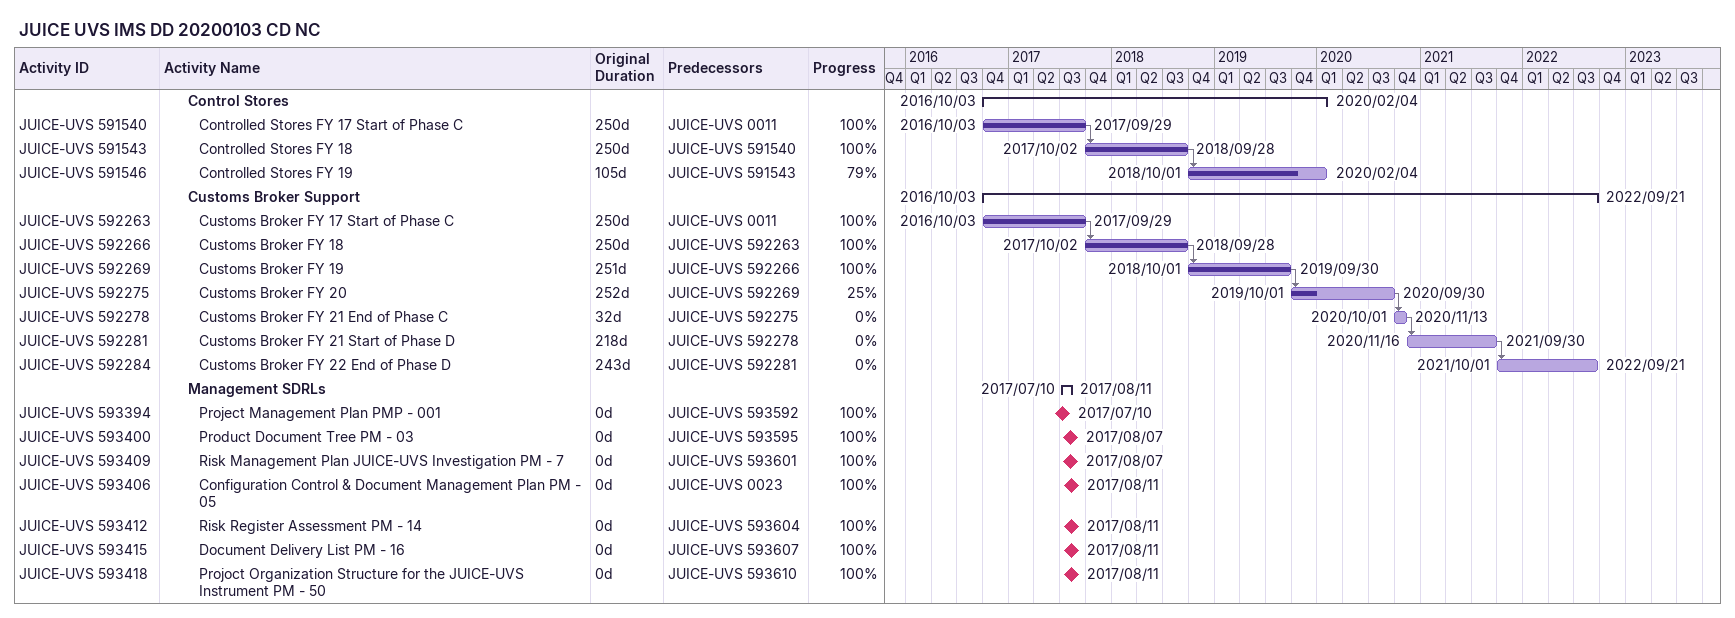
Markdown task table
JUICE UVS IMS DD 20200103 CD NC

| ID | Level | Task | Original duration | Start | Finish | Predecessors | % complete |
|---|---|---|---|---|---|---|---|
|  | 3 | **Control Stores** |  | 2016-10-03 | 2020-02-04 |  |  |
| JUICE-UVS 591540 | 4 | Controlled Stores FY 17 Start of Phase C | 250d | 2016-10-03 | 2017-09-29 | JUICE-UVS 0011 | 100 |
| JUICE-UVS 591543 | 4 | Controlled Stores FY 18 | 250d | 2017-10-02 | 2018-09-28 | JUICE-UVS 591540 | 100 |
| JUICE-UVS 591546 | 4 | Controlled Stores FY 19 | 105d | 2018-10-01 | 2020-02-04 | JUICE-UVS 591543 | 79 |
|  | 3 | **Customs Broker Support** |  | 2016-10-03 | 2022-09-21 |  |  |
| JUICE-UVS 592263 | 4 | Customs Broker FY 17 Start of Phase C | 250d | 2016-10-03 | 2017-09-29 | JUICE-UVS 0011 | 100 |
| JUICE-UVS 592266 | 4 | Customs Broker FY 18 | 250d | 2017-10-02 | 2018-09-28 | JUICE-UVS 592263 | 100 |
| JUICE-UVS 592269 | 4 | Customs Broker FY 19 | 251d | 2018-10-01 | 2019-09-30 | JUICE-UVS 592266 | 100 |
| JUICE-UVS 592275 | 4 | Customs Broker FY 20 | 252d | 2019-10-01 | 2020-09-30 | JUICE-UVS 592269 | 25 |
| JUICE-UVS 592278 | 4 | Customs Broker FY 21 End of Phase C | 32d | 2020-10-01 | 2020-11-13 | JUICE-UVS 592275 | 0 |
| JUICE-UVS 592281 | 4 | Customs Broker FY 21 Start of Phase D | 218d | 2020-11-16 | 2021-09-30 | JUICE-UVS 592278 | 0 |
| JUICE-UVS 592284 | 4 | Customs Broker FY 22 End of Phase D | 243d | 2021-10-01 | 2022-09-21 | JUICE-UVS 592281 | 0 |
|  | 3 | **Management SDRLs** |  | 2017-07-10 | 2017-08-11 |  |  |
| JUICE-UVS 593394 | 4 | Project Management Plan PMP - 001 | 0d | 2017-07-10 | 2017-07-10 | JUICE-UVS 593592 | 100 |
| JUICE-UVS 593400 | 4 | Product Document Tree PM - 03 | 0d | 2017-08-07 | 2017-08-07 | JUICE-UVS 593595 | 100 |
| JUICE-UVS 593409 | 4 | Risk Management Plan JUICE-UVS Investigation PM - 7 | 0d | 2017-08-07 | 2017-08-07 | JUICE-UVS 593601 | 100 |
| JUICE-UVS 593406 | 4 | Configuration Control & Document Management Plan PM - 05 | 0d | 2017-08-11 | 2017-08-11 | JUICE-UVS 0023 | 100 |
| JUICE-UVS 593412 | 4 | Risk Register Assessment PM - 14 | 0d | 2017-08-11 | 2017-08-11 | JUICE-UVS 593604 | 100 |
| JUICE-UVS 593415 | 4 | Document Delivery List PM - 16 | 0d | 2017-08-11 | 2017-08-11 | JUICE-UVS 593607 | 100 |
| JUICE-UVS 593418 | 4 | Projoct Organization Structure for the JUICE-UVS Instrument PM - 50 | 0d | 2017-08-11 | 2017-08-11 | JUICE-UVS 593610 | 100 |
